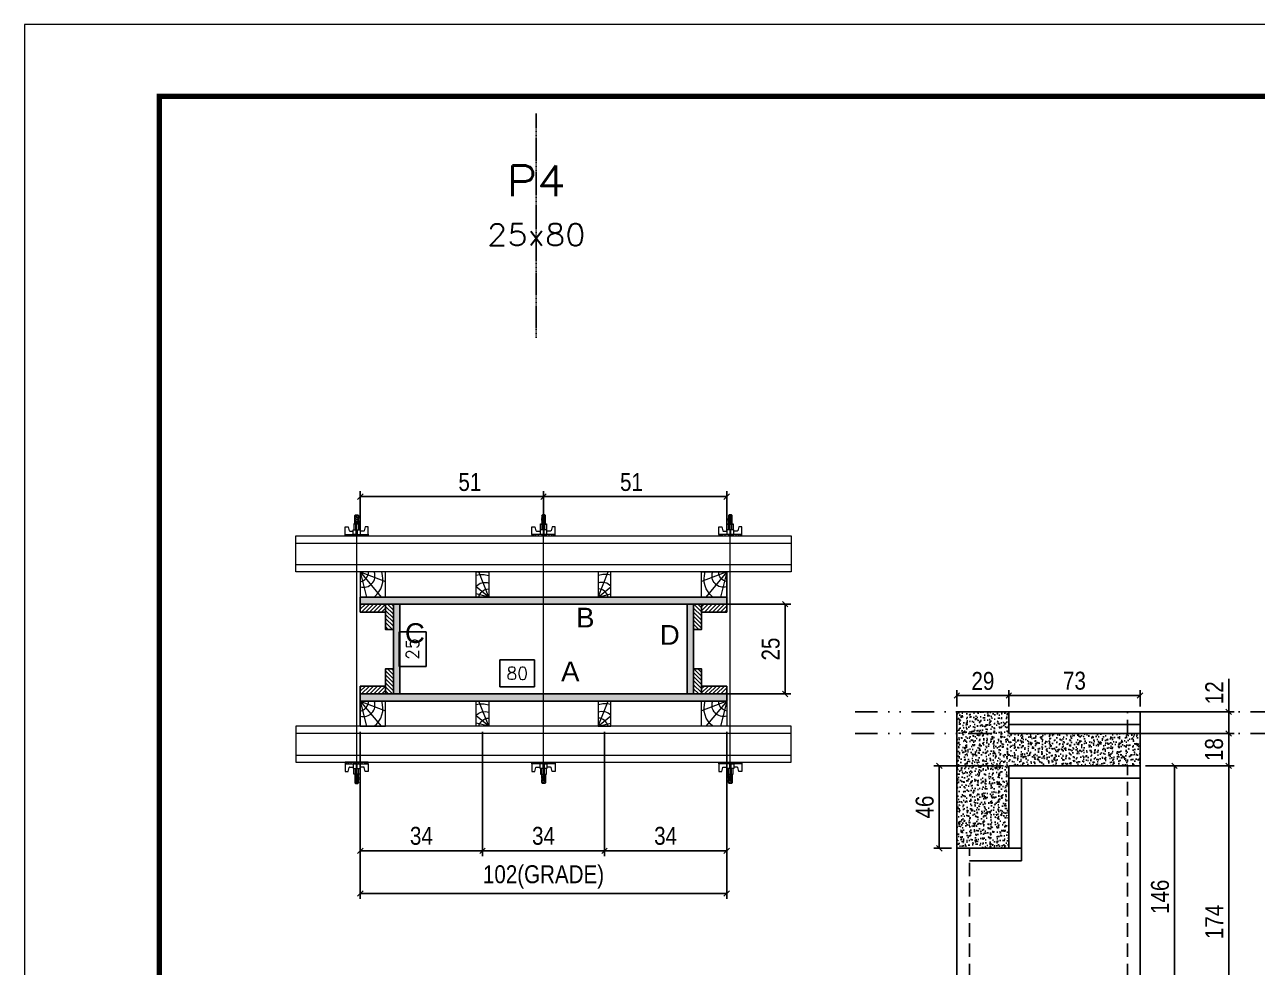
# Model space of a CAD drawing. Extents: x 14400 to 24104, y -21631 to 6985.
# Drawn here: x 16012 to 16698, y 4163 to 4688 of the extents above; entities that cross this region are included whole.
import ezdxf
from ezdxf.enums import TextEntityAlignment as Align

# ---------------------------------------------------------------- set-up
doc = ezdxf.new("R2010")
doc.units = 0
for name, pattern in [('DASHED', [0.75, 0.5, -0.25]), ('DIVIDE2', [0.625, 0.25, -0.125, 0, -0.125, 0, -0.125]), ('HIDDEN', [0.375, 0.25, -0.125])]:
    doc.linetypes.add(name, pattern=pattern)
for name, color, linetype in [('CHAPA', 1, 'Continuous'), ('COTA', 241, 'Continuous'), ('MEIO_PONT', 93, 'Continuous'), ('Nível', 160, 'Continuous'), ('Painéis', 200, 'Continuous'), ('SARR_2.2x7', 40, 'Continuous'), ('SARRAFO', 251, 'Continuous'), ('Texto de Titulo', 7, 'Continuous'), ('Texto Qtd Sarr', 242, 'Continuous'), ('TEXTO_GERAL', 7, 'Continuous')]:
    doc.layers.add(name, color=color, linetype=linetype)
for name, color, linetype, lineweight in [('Folhas', 255, 'Continuous', 9), ('Hachura', 251, 'Continuous', 9), ('Madeira', 126, 'Continuous', 18), ('Perfil Metálico', 224, 'Continuous', 18), ('SARRAFO DE PRESSAO', 251, 'DASHED', 9), ('Texto Seção', 7, 'Continuous', 15)]:
    doc.layers.add(name, color=color, linetype=linetype, lineweight=lineweight)
doc.styles.add('ARIAL', font='arial.ttf')
doc.styles.add('COTA TECNICA', font='techl___.ttf', dxfattribs={"height": 10})
doc.styles.add('COTA TECNICA 2X', font='techl___.ttf', dxfattribs={"height": 10})
doc.styles.add('ROMANS', font='romans.shx')
doc.dimstyles.new('PAINEL', dxfattribs={"dimtxt": 10, "dimasz": 3, "dimexe": 3, "dimexo": 3, "dimgap": 3, "dimtad": 1, "dimdec": 1, "dimzin": 12, "dimdsep": 46, "dimtxsty": 'COTA TECNICA', "dimblk1": 'OBLIQUE', "dimblk2": 'OBLIQUE', "dimsah": 1, "dimcen": 0.9, "dimclrd": 4, "dimclre": 4, "dimclrt": 240, "dimadec": 1, "dimazin": 3, "dimtfac": 1, "dimtdec": 1, "dimtmove": 0, "dimatfit": 3, "dimfxl": 1, "dimtolj": 1, "dimtzin": 12, "dimarcsym": 0})
doc.dimstyles.new('SECAO PILAR', dxfattribs={"dimtxt": 10, "dimasz": 3, "dimexe": 3, "dimexo": 3, "dimgap": 3, "dimtad": 1, "dimdec": 1, "dimlfac": 0.5, "dimzin": 12, "dimdsep": 46, "dimtxsty": 'COTA TECNICA 2X', "dimblk1": 'OBLIQUE', "dimblk2": 'OBLIQUE', "dimsah": 1, "dimcen": 0.9, "dimclrd": 256, "dimclre": 256, "dimclrt": 256, "dimadec": 1, "dimazin": 3, "dimtfac": 1, "dimtdec": 1, "dimtmove": 0, "dimatfit": 3, "dimfxl": 1, "dimtolj": 1, "dimtzin": 12, "dimarcsym": 0})
doc.dimstyles.new('SECÇÃO 2', dxfattribs={"dimtxt": 7, "dimasz": 6, "dimexe": 0.18, "dimexo": 2, "dimgap": -4, "dimtad": 3, "dimdec": 1, "dimlfac": 0.5, "dimzin": 12, "dimdsep": 46, "dimtxsty": 'ROMANS', "dimblk": 'ARCHTICK', "dimcen": 0.09, "dimse1": 1, "dimse2": 1, "dimsd1": 1, "dimsd2": 1, "dimclrd": 180, "dimclre": 5, "dimclrt": 1, "dimadec": 0, "dimazin": 3, "dimtfac": 1, "dimtdec": 1, "dimtofl": 0, "dimtmove": 0, "dimatfit": 3, "dimldrblk": 'ARCHTICK', "dimfxl": 1, "dimtolj": 1, "dimtzin": 0, "dimarcsym": 0})
pattern_1 = [(315, (39108.7026, -5138.1323), (1.12253202, 1.12253202), [])]

# ---------------------------------------------------------------- blocks, each defined once
blk = doc.blocks.new('9999999999')
at = {"layer": 'Folhas'}
blk.add_lwpolyline([(98138.98, 34190.21), (99623.98, 34190.21), (99623.98, 35240.21), (98138.98, 35240.21)], close=True, dxfattribs=at)
at = {"layer": 'Folhas', "color": 30, "const_width": 3}
blk.add_lwpolyline([(98213.98, 34230.21), (99583.98, 34230.21), (99583.98, 35200.21), (98213.98, 35200.21)], close=True, dxfattribs=at)
blk = doc.blocks.new('titulo1')
at = {"layer": 'Defpoints', "color": 252, "linetype": 'HIDDEN', "ltscale": 2}
blk.add_line((0, 0), (0, 125), dxfattribs=at)
at = {"layer": 'Defpoints', "style": 'ROMANS', "oblique": 15}
blk.add_attdef('FOLHA', text='', height=10, dxfattribs=at).set_placement((0, 15.58), align=Align.MIDDLE_CENTER)
at = {"layer": 'Texto Qtd Sarr', "color": 3, "style": 'ROMANS', "oblique": 15}
for tag, height, p in [('TITULO', 17, (0, 71.45)), ('SEÇÃO', 12, (0, 41.55))]:
    blk.add_attdef(tag, text='', height=height, dxfattribs=at).set_placement(p, align=Align.MIDDLE_CENTER)
blk = doc.blocks.new('*D767')
at = {"layer": 'COTA', "color": 180, "lineweight": -2, "transparency": 16777216}
for p, q in [((16295.95, 4333.82), (16276.61, 4333.82)), ((16276.61, 4333.82), (16276.61, 4318.82)), ((16295.95, 4318.82), (16295.95, 4333.82)), ((16276.61, 4318.82), (16295.95, 4318.82))]:
    blk.add_line(p, q, dxfattribs=at)
at = {"layer": 'Defpoints', "color": 0, "transparency": 16777216}
for p in [(16220.89, 4314.82), (16380.89, 4314.82), (16380.89, 4314.82)]:
    blk.add_point(p, dxfattribs=at)
at = {"layer": 'COTA', "color": 1, "transparency": 16777216, "insert": (16286.28, 4326.32), "char_height": 7, "attachment_point": 5, "style": 'ROMANS'}
blk.add_mtext('\\A1;80', dxfattribs=at)
blk = doc.blocks.new('_ArchTick')
at = {"color": 0, "linetype": 'ByBlock', "const_width": 0.15}
blk.add_lwpolyline([(-0.5, -0.5), (0.5, 0.5)], dxfattribs=at)
blk = doc.blocks.new('*D768')
at = {"layer": 'COTA', "color": 180, "lineweight": -2, "transparency": 16777216}
for p, q in [((16235.49, 4349.49), (16220.49, 4349.49)), ((16220.49, 4349.49), (16220.49, 4330.15)), ((16235.49, 4330.15), (16235.49, 4349.49)), ((16220.49, 4330.15), (16235.49, 4330.15))]:
    blk.add_line(p, q, dxfattribs=at)
at = {"layer": 'Defpoints', "color": 0, "transparency": 16777216}
for p in [(16220.89, 4364.82), (16239.49, 4364.82), (16220.89, 4314.82)]:
    blk.add_point(p, dxfattribs=at)
at = {"layer": 'COTA', "color": 1, "transparency": 16777216, "insert": (16227.99, 4339.82), "char_height": 7, "attachment_point": 5, "rotation": 90, "style": 'ROMANS'}
blk.add_mtext('\\A1;25', dxfattribs=at)
blk = doc.blocks.new('_Oblique')
at = {"color": 0, "linetype": 'ByBlock', "lineweight": -2}
blk.add_line((-0.5, -0.5), (0.5, 0.5), dxfattribs=at)
blk = doc.blocks.new('*D783')
at = {"layer": 'COTA', "lineweight": -2, "transparency": 16777216}
for p, q in [((16387.49, 4364.82), (16438.53, 4364.82)), ((16435.53, 4314.82), (16435.53, 4364.82)), ((16387.49, 4314.82), (16438.53, 4314.82))]:
    blk.add_line(p, q, dxfattribs=at)
at = {"layer": 'Defpoints', "color": 0, "transparency": 16777216}
for p in [(16384.49, 4364.82), (16435.53, 4364.82), (16384.49, 4314.82)]:
    blk.add_point(p, dxfattribs=at)
at = {"layer": 'COTA', "lineweight": -2, "transparency": 16777216, "xscale": 3, "yscale": 3, "zscale": 3}
for p, rotation in [((16435.53, 4364.82), 90), ((16435.53, 4314.82), 270)]:
    blk.add_blockref('_Oblique', p, dxfattribs=dict(at, rotation=rotation))
at = {"layer": 'COTA', "transparency": 16777216, "insert": (16427.42, 4339.82), "char_height": 10, "attachment_point": 5, "rotation": 90, "style": 'COTA TECNICA 2X'}
blk.add_mtext('\\A1;25', dxfattribs=at)
blk = doc.blocks.new('*D769')
at = {"layer": 'COTA', "lineweight": -2, "transparency": 16777216}
for p, q in [((16198.89, 4293.82), (16198.89, 4200.7)), ((16402.89, 4293.82), (16402.89, 4200.7)), ((16198.89, 4203.7), (16402.89, 4203.7))]:
    blk.add_line(p, q, dxfattribs=at)
at = {"layer": 'Defpoints', "color": 0, "transparency": 16777216}
for p in [(16198.89, 4296.82), (16402.89, 4296.82), (16402.89, 4203.7)]:
    blk.add_point(p, dxfattribs=at)
at = {"layer": 'COTA', "lineweight": -2, "transparency": 16777216, "xscale": 3, "yscale": 3, "zscale": 3, "rotation": 180}
blk.add_blockref('_Oblique', (16198.89, 4203.7), dxfattribs=at)
at = {"layer": 'COTA', "lineweight": -2, "transparency": 16777216, "xscale": 3, "yscale": 3, "zscale": 3}
blk.add_blockref('_Oblique', (16402.89, 4203.7), dxfattribs=at)
at = {"layer": 'COTA', "transparency": 16777216, "insert": (16300.89, 4212.92), "char_height": 10, "attachment_point": 5, "style": 'COTA TECNICA 2X'}
blk.add_mtext('\\A1;102(GRADE)', dxfattribs=at)
blk = doc.blocks.new('*D770')
at = {"layer": 'COTA', "lineweight": -2, "transparency": 16777216}
for p, q in [((16334.89, 4293.82), (16334.89, 4224.54)), ((16402.89, 4293.82), (16402.89, 4224.54)), ((16334.89, 4227.54), (16402.89, 4227.54))]:
    blk.add_line(p, q, dxfattribs=at)
at = {"layer": 'Defpoints', "color": 0, "transparency": 16777216}
for p in [(16334.89, 4296.82), (16402.89, 4296.82), (16402.89, 4227.54)]:
    blk.add_point(p, dxfattribs=at)
at = {"layer": 'COTA', "lineweight": -2, "transparency": 16777216, "xscale": 3, "yscale": 3, "zscale": 3, "rotation": 180}
blk.add_blockref('_Oblique', (16334.89, 4227.54), dxfattribs=at)
at = {"layer": 'COTA', "lineweight": -2, "transparency": 16777216, "xscale": 3, "yscale": 3, "zscale": 3}
blk.add_blockref('_Oblique', (16402.89, 4227.54), dxfattribs=at)
at = {"layer": 'COTA', "transparency": 16777216, "insert": (16368.89, 4235.76), "char_height": 10, "attachment_point": 5, "style": 'COTA TECNICA 2X'}
blk.add_mtext('\\A1;34', dxfattribs=at)
blk = doc.blocks.new('*D771')
at = {"layer": 'COTA', "lineweight": -2, "transparency": 16777216}
for p, q in [((16198.89, 4293.82), (16198.89, 4224.54)), ((16266.89, 4293.82), (16266.89, 4224.54)), ((16198.89, 4227.54), (16266.89, 4227.54))]:
    blk.add_line(p, q, dxfattribs=at)
at = {"layer": 'Defpoints', "color": 0, "transparency": 16777216}
for p in [(16198.89, 4296.82), (16266.89, 4296.82), (16266.89, 4227.54)]:
    blk.add_point(p, dxfattribs=at)
at = {"layer": 'COTA', "lineweight": -2, "transparency": 16777216, "xscale": 3, "yscale": 3, "zscale": 3, "rotation": 180}
blk.add_blockref('_Oblique', (16198.89, 4227.54), dxfattribs=at)
at = {"layer": 'COTA', "lineweight": -2, "transparency": 16777216, "xscale": 3, "yscale": 3, "zscale": 3}
blk.add_blockref('_Oblique', (16266.89, 4227.54), dxfattribs=at)
at = {"layer": 'COTA', "transparency": 16777216, "insert": (16232.89, 4235.76), "char_height": 10, "attachment_point": 5, "style": 'COTA TECNICA 2X'}
blk.add_mtext('\\A1;34', dxfattribs=at)
blk = doc.blocks.new('*D772')
at = {"layer": 'COTA', "lineweight": -2, "transparency": 16777216}
for p, q in [((16266.89, 4293.82), (16266.89, 4224.54)), ((16334.89, 4293.82), (16334.89, 4224.54)), ((16266.89, 4227.54), (16334.89, 4227.54))]:
    blk.add_line(p, q, dxfattribs=at)
at = {"layer": 'Defpoints', "color": 0, "transparency": 16777216}
for p in [(16266.89, 4296.82), (16334.89, 4296.82), (16334.89, 4227.54)]:
    blk.add_point(p, dxfattribs=at)
at = {"layer": 'COTA', "lineweight": -2, "transparency": 16777216, "xscale": 3, "yscale": 3, "zscale": 3, "rotation": 180}
blk.add_blockref('_Oblique', (16266.89, 4227.54), dxfattribs=at)
at = {"layer": 'COTA', "lineweight": -2, "transparency": 16777216, "xscale": 3, "yscale": 3, "zscale": 3}
blk.add_blockref('_Oblique', (16334.89, 4227.54), dxfattribs=at)
at = {"layer": 'COTA', "transparency": 16777216, "insert": (16300.89, 4235.76), "char_height": 10, "attachment_point": 5, "style": 'COTA TECNICA 2X'}
blk.add_mtext('\\A1;34', dxfattribs=at)
blk = doc.blocks.new('*D773')
at = {"layer": 'COTA', "lineweight": -2, "transparency": 16777216}
for p, q in [((16198.89, 4405.82), (16198.89, 4427.72)), ((16300.89, 4405.82), (16300.89, 4427.72)), ((16198.89, 4424.72), (16300.89, 4424.72))]:
    blk.add_line(p, q, dxfattribs=at)
at = {"layer": 'Defpoints', "color": 0, "transparency": 16777216}
for p in [(16300.89, 4424.72), (16198.89, 4402.82), (16300.89, 4402.82)]:
    blk.add_point(p, dxfattribs=at)
at = {"layer": 'COTA', "lineweight": -2, "transparency": 16777216, "xscale": 3, "yscale": 3, "zscale": 3, "rotation": 180}
blk.add_blockref('_Oblique', (16198.89, 4424.72), dxfattribs=at)
at = {"layer": 'COTA', "lineweight": -2, "transparency": 16777216, "xscale": 3, "yscale": 3, "zscale": 3}
blk.add_blockref('_Oblique', (16300.89, 4424.72), dxfattribs=at)
at = {"layer": 'COTA', "transparency": 16777216, "insert": (16259.89, 4432.83), "char_height": 10, "attachment_point": 5, "style": 'COTA TECNICA 2X'}
blk.add_mtext('\\A1;51', dxfattribs=at)
blk = doc.blocks.new('*D774')
at = {"layer": 'COTA', "lineweight": -2, "transparency": 16777216}
for p, q in [((16300.89, 4405.82), (16300.89, 4427.72)), ((16402.89, 4405.82), (16402.89, 4427.72)), ((16402.89, 4424.72), (16300.89, 4424.72))]:
    blk.add_line(p, q, dxfattribs=at)
at = {"layer": 'Defpoints', "color": 0, "transparency": 16777216}
for p in [(16300.89, 4424.72), (16300.89, 4402.82), (16402.89, 4402.82)]:
    blk.add_point(p, dxfattribs=at)
at = {"layer": 'COTA', "lineweight": -2, "transparency": 16777216, "xscale": 3, "yscale": 3, "zscale": 3, "rotation": 180}
blk.add_blockref('_Oblique', (16300.89, 4424.72), dxfattribs=at)
at = {"layer": 'COTA', "lineweight": -2, "transparency": 16777216, "xscale": 3, "yscale": 3, "zscale": 3}
blk.add_blockref('_Oblique', (16402.89, 4424.72), dxfattribs=at)
at = {"layer": 'COTA', "transparency": 16777216, "insert": (16349.89, 4432.83), "char_height": 10, "attachment_point": 5, "style": 'COTA TECNICA 2X'}
blk.add_mtext('\\A1;51', dxfattribs=at)
blk = doc.blocks.new('C')
at = {"layer": 'Hachura', "color": 0}
for p, q in [((0, 3.22), (0, -3.22)), ((0.45, 3.22), (0, 3.22)), ((0.46, 3.16), (0, 3.16)), ((0.46, 3.05), (0, 3.05)), ((0.46, 2.88), (0, 2.88)), ((0, 2.75), (0, -1.16)), ((0.46, 2.65), (0, 2.65)), ((0.46, 2.23), (0, 2.23)), ((0.46, 1.51), (0, 1.51)), ((0.39, 0.49), (0.17, 0.49)), ((0.45, -3.23), (0.45, 3.22)), ((0.45, 3.22), (2.58, 3.22)), ((1.74, 0.97), (0.45, 0.97)), ((1.45, 0.1), (0.45, 0.1)), ((1.35, 1.94), (1.35, 0.96)), ((2.58, 2.39), (1.47, 2.09)), ((1.74, -0.97), (1.74, 0.97)), ((1.74, 0.97), (1.74, 0.84)), ((1.74, 0.97), (1.74, 0.84)), ((1.74, 0.84), (3.35, 0.84)), ((3.35, 0.45), (1.74, 0.45)), ((2.58, 3.22), (2.58, 2.39)), ((3.32, 0.84), (3.32, -0.84)), ((3.35, 0.84), (3.35, -0.84)), ((3.68, 0.45), (3.35, 0.45)), ((3.84, -0.52), (3.35, 0.45)), ((3.35, 0.06), (3.67, -0.57)), ((3.68, 0.45), (4.16, -0.52)), ((3.72, 0.5), (4.25, -0.57)), ((4.37, -0.55), (3.83, 0.53)), ((4.15, 0.45), (3.93, 0.45)), ((4.42, -0.52), (3.93, 0.45)), ((4.15, 0.45), (4.26, 0.45)), ((4.26, 0.45), (4.74, -0.52)), ((4.3, 0.5), (4.83, -0.57)), ((4.95, -0.55), (4.41, 0.53)), ((4.51, 0.45), (4.84, 0.45)), ((5, -0.52), (4.51, 0.45)), ((4.84, 0.45), (5.32, -0.52)), ((4.88, 0.5), (5.41, -0.57)), ((5.53, -0.55), (4.99, 0.53)), ((5.58, -0.52), (5.09, 0.45)), ((5.42, 0.45), (5.09, 0.45)), ((5.58, -0.52), (5.09, 0.45)), ((5.42, 0.45), (5.74, -0.19)), ((5.46, 0.5), (5.74, -0.07)), ((5.74, 0.19), (5.57, 0.53)), ((5.74, 0.32), (5.68, 0.45)), ((5.68, 0.45), (5.74, 0.45)), ((5.74, 0.45), (5.9, 0.29)), ((5.74, 0.45), (5.74, -0.52)), ((5.9, -0.36), (5.9, 0.29)), ((0.45, 0), (0, 0)), ((0.46, -1.52), (0, -1.52)), ((0.46, -2.23), (0, -2.23)), ((0.46, -2.65), (0, -2.65)), ((0.46, -2.88), (0, -2.88)), ((0.46, -3.05), (0, -3.05)), ((0.46, -3.16), (0, -3.16)), ((0, -3.22), (2.57, -3.22)), ((0.08, -0.48), (0.29, -0.48)), ((0.29, -0.48), (0.4, -0.48)), ((0.45, 0), (0.45, -0.97)), ((0.45, -0.16), (1.45, -0.16)), ((0.45, -0.65), (0.45, -0.32)), ((0.45, -3.23), (0.45, -0.65)), ((0.45, -0.97), (1.74, -0.97)), ((1.35, -1.94), (1.35, -0.97)), ((2.58, -2.39), (1.47, -2.1)), ((3.35, -0.32), (1.74, -0.32)), ((3.35, -0.84), (1.74, -0.84)), ((2.58, -3.23), (2.58, -2.39)), ((3.35, -0.07), (3.58, -0.52)), ((3.35, -0.52), (3.58, -0.52)), ((3.84, -0.52), (4.16, -0.52)), ((4.42, -0.52), (4.74, -0.52)), ((4.63, -0.52), (4.74, -0.52)), ((5, -0.52), (5.32, -0.52)), ((5.58, -0.52), (5.74, -0.52)), ((5.74, -0.52), (5.9, -0.36)), ((5.74, -0.52), (5.74, -0.52))]:
    blk.add_line(p, q, dxfattribs=at)
for centre, radius, start, end in [((1.52, 1.94), 0.161, 104.7436, 180), ((1.44, -0.03), 0.129, 272.695, 87.305), ((3.81, 0.39), 0.143, 25.5688, 154.4312), ((4.39, 0.39), 0.143, 25.5688, 154.4312), ((4.97, 0.39), 0.143, 25.5688, 154.4312), ((5.55, 0.39), 0.143, 25.5688, 154.4312), ((0.17, -0.37), 0.174, 221.744, 317.8592), ((1.52, -1.94), 0.161, 180, 255.2564), ((3.71, -0.4), 0.174, 222.1408, 318.256), ((4.29, -0.4), 0.174, 222.1408, 318.256), ((4.87, -0.4), 0.174, 222.1408, 318.256), ((5.45, -0.4), 0.174, 222.1408, 318.256), ((5.61, -0.4), 0.174, 317.8592, 318.256)]:
    blk.add_arc(centre, radius, start, end, dxfattribs=at)
blk = doc.blocks.new('PONTALETE')
at = {"layer": 'Madeira'}
for q in [(2.71, 7), (7, 5.76), (7, 1.74)]:
    blk.add_line((0, 0), q, dxfattribs=at)
blk.add_lwpolyline([(0, 0), (7, 0), (7, 7), (0, 7)], close=True, dxfattribs=at)
for centre, radius, start, end in [((2.04, 0.06), 6.23, 37.2818, 109.0913), ((1.09, 0.9), 3.19, 343.603, 109.9847), ((-0.21, -0.78), 3.09, 14.6322, 86.0383)]:
    blk.add_arc(centre, radius, start, end, dxfattribs=at)
blk = doc.blocks.new('MEIO PONTALETE')
at = {"layer": 'Madeira'}
for q in [(2.71, 7), (3.5, 2.88), (3.5, 0.87)]:
    blk.add_line((0, 0), q, dxfattribs=at)
blk.add_lwpolyline([(0, 0), (3.5, 0), (3.5, 7), (0, 7)], close=True, dxfattribs=at)
for centre, radius, start, end in [((2.04, 0.06), 6.23, 76.4499, 109.0913), ((1.09, 0.9), 3.19, 40.9063, 109.9847), ((-0.21, -0.78), 3.09, 14.6322, 86.0383)]:
    blk.add_arc(centre, radius, start, end, dxfattribs=at)
blk = doc.blocks.new('*D786')
at = {"layer": 'COTA', "color": 4, "lineweight": -2, "transparency": 16777216}
for p, q in [((16636.06, 4274.86), (16685.43, 4274.86)), ((16682.43, 4100.86), (16682.43, 4274.86)), ((16636.06, 4100.86), (16685.43, 4100.86))]:
    blk.add_line(p, q, dxfattribs=at)
at = {"layer": 'Defpoints', "color": 0, "transparency": 16777216}
for p in [(16633.06, 4274.86), (16682.43, 4274.86), (16633.06, 4100.86)]:
    blk.add_point(p, dxfattribs=at)
at = {"layer": 'COTA', "color": 4, "lineweight": -2, "transparency": 16777216, "xscale": 3, "yscale": 3, "zscale": 3}
for p, rotation in [((16682.43, 4274.86), 90), ((16682.43, 4100.86), 270)]:
    blk.add_blockref('_Oblique', p, dxfattribs=dict(at, rotation=rotation))
at = {"layer": 'COTA', "color": 240, "transparency": 16777216, "insert": (16674.36, 4187.86), "char_height": 10, "attachment_point": 5, "rotation": 90, "style": 'COTA TECNICA'}
blk.add_mtext('\\A1;174', dxfattribs=at)
blk = doc.blocks.new('*D790')
at = {"layer": 'COTA', "color": 4, "lineweight": -2, "transparency": 16777216}
for p, q in [((16557.06, 4274.86), (16518.3, 4274.86)), ((16521.3, 4228.86), (16521.3, 4274.86)), ((16528.06, 4228.86), (16518.3, 4228.86))]:
    blk.add_line(p, q, dxfattribs=at)
at = {"layer": 'Defpoints', "color": 0, "transparency": 16777216}
for p in [(16521.3, 4274.86), (16560.06, 4274.86), (16531.06, 4228.86)]:
    blk.add_point(p, dxfattribs=at)
at = {"layer": 'COTA', "color": 4, "lineweight": -2, "transparency": 16777216, "xscale": 3, "yscale": 3, "zscale": 3}
for p, rotation in [((16521.3, 4274.86), 90), ((16521.3, 4228.86), 270)]:
    blk.add_blockref('_Oblique', p, dxfattribs=dict(at, rotation=rotation))
at = {"layer": 'COTA', "color": 240, "transparency": 16777216, "insert": (16513.2, 4251.86), "char_height": 10, "attachment_point": 5, "rotation": 90, "style": 'COTA TECNICA'}
blk.add_mtext('\\A1;46', dxfattribs=at)
blk = doc.blocks.new('*D791')
at = {"layer": 'COTA', "color": 4, "lineweight": -2, "transparency": 16777216}
for p, q in [((16636.06, 4292.86), (16685.43, 4292.86)), ((16682.43, 4274.86), (16682.43, 4292.86)), ((16636.06, 4274.86), (16685.43, 4274.86))]:
    blk.add_line(p, q, dxfattribs=at)
at = {"layer": 'Defpoints', "color": 0, "transparency": 16777216}
for p in [(16633.06, 4292.86), (16682.43, 4292.86), (16633.06, 4274.86)]:
    blk.add_point(p, dxfattribs=at)
at = {"layer": 'COTA', "color": 4, "lineweight": -2, "transparency": 16777216, "xscale": 3, "yscale": 3, "zscale": 3}
for p, rotation in [((16682.43, 4292.86), 90), ((16682.43, 4274.86), 270)]:
    blk.add_blockref('_Oblique', p, dxfattribs=dict(at, rotation=rotation))
at = {"layer": 'COTA', "color": 240, "transparency": 16777216, "insert": (16674.33, 4283.86), "char_height": 10, "attachment_point": 5, "rotation": 90, "style": 'COTA TECNICA'}
blk.add_mtext('\\A1;18', dxfattribs=at)
blk = doc.blocks.new('*D792')
at = {"layer": 'COTA', "color": 4, "lineweight": -2, "transparency": 16777216}
for p, q in [((16682.43, 4304.86), (16682.43, 4323.17)), ((16636.06, 4304.86), (16685.43, 4304.86)), ((16682.43, 4292.86), (16682.43, 4304.86)), ((16636.06, 4292.86), (16685.43, 4292.86))]:
    blk.add_line(p, q, dxfattribs=at)
at = {"layer": 'Defpoints', "color": 0, "transparency": 16777216}
for p in [(16633.06, 4304.86), (16682.43, 4304.86), (16633.06, 4292.86)]:
    blk.add_point(p, dxfattribs=at)
at = {"layer": 'COTA', "color": 4, "lineweight": -2, "transparency": 16777216, "xscale": 3, "yscale": 3, "zscale": 3}
for p, rotation in [((16682.43, 4304.86), 90), ((16682.43, 4292.86), 270)]:
    blk.add_blockref('_Oblique', p, dxfattribs=dict(at, rotation=rotation))
at = {"layer": 'COTA', "color": 240, "transparency": 16777216, "insert": (16674.37, 4315.52), "char_height": 10, "attachment_point": 5, "rotation": 90, "style": 'COTA TECNICA'}
blk.add_mtext('\\A1;12', dxfattribs=at)
blk = doc.blocks.new('*D793')
at = {"layer": 'COTA', "color": 4, "lineweight": -2, "transparency": 16777216}
for p, q in [((16531.06, 4307.86), (16531.06, 4316.94)), ((16560.06, 4313.94), (16531.06, 4313.94)), ((16560.06, 4307.86), (16560.06, 4316.94))]:
    blk.add_line(p, q, dxfattribs=at)
at = {"layer": 'Defpoints', "color": 0, "transparency": 16777216}
for p in [(16531.06, 4313.94), (16531.06, 4304.86), (16560.06, 4304.86)]:
    blk.add_point(p, dxfattribs=at)
at = {"layer": 'COTA', "color": 4, "lineweight": -2, "transparency": 16777216, "xscale": 3, "yscale": 3, "zscale": 3, "rotation": 180}
blk.add_blockref('_Oblique', (16531.06, 4313.94), dxfattribs=at)
at = {"layer": 'COTA', "color": 4, "lineweight": -2, "transparency": 16777216, "xscale": 3, "yscale": 3, "zscale": 3}
blk.add_blockref('_Oblique', (16560.06, 4313.94), dxfattribs=at)
at = {"layer": 'COTA', "color": 240, "transparency": 16777216, "insert": (16545.56, 4322.02), "char_height": 10, "attachment_point": 5, "style": 'COTA TECNICA'}
blk.add_mtext('\\A1;29', dxfattribs=at)
blk = doc.blocks.new('*D794')
at = {"layer": 'COTA', "color": 4, "lineweight": -2, "transparency": 16777216}
for p, q in [((16560.06, 4307.86), (16560.06, 4316.94)), ((16560.06, 4313.94), (16633.06, 4313.94)), ((16633.06, 4307.86), (16633.06, 4316.94))]:
    blk.add_line(p, q, dxfattribs=at)
at = {"layer": 'Defpoints', "color": 0, "transparency": 16777216}
for p in [(16633.06, 4313.94), (16560.06, 4304.86), (16633.06, 4304.86)]:
    blk.add_point(p, dxfattribs=at)
at = {"layer": 'COTA', "color": 4, "lineweight": -2, "transparency": 16777216, "xscale": 3, "yscale": 3, "zscale": 3, "rotation": 180}
blk.add_blockref('_Oblique', (16560.06, 4313.94), dxfattribs=at)
at = {"layer": 'COTA', "color": 4, "lineweight": -2, "transparency": 16777216, "xscale": 3, "yscale": 3, "zscale": 3}
blk.add_blockref('_Oblique', (16633.06, 4313.94), dxfattribs=at)
at = {"layer": 'COTA', "color": 240, "transparency": 16777216, "insert": (16596.56, 4322.16), "char_height": 10, "attachment_point": 5, "style": 'COTA TECNICA'}
blk.add_mtext('\\A1;73', dxfattribs=at)
blk = doc.blocks.new('*D796')
at = {"layer": 'COTA', "color": 4, "lineweight": -2, "transparency": 16777216}
for p, q in [((16636.06, 4274.86), (16655.32, 4274.86)), ((16652.32, 4128.86), (16652.32, 4274.86)), ((16636.06, 4128.86), (16655.32, 4128.86))]:
    blk.add_line(p, q, dxfattribs=at)
at = {"layer": 'Defpoints', "color": 0, "transparency": 16777216}
for p in [(16633.06, 4274.86), (16652.32, 4274.86), (16633.06, 4128.86)]:
    blk.add_point(p, dxfattribs=at)
at = {"layer": 'COTA', "color": 4, "lineweight": -2, "transparency": 16777216, "xscale": 3, "yscale": 3, "zscale": 3}
for p, rotation in [((16652.32, 4274.86), 90), ((16652.32, 4128.86), 270)]:
    blk.add_blockref('_Oblique', p, dxfattribs=dict(at, rotation=rotation))
at = {"layer": 'COTA', "color": 240, "transparency": 16777216, "insert": (16644.22, 4201.86), "char_height": 10, "attachment_point": 5, "rotation": 90, "style": 'COTA TECNICA'}
blk.add_mtext('\\A1;146', dxfattribs=at)

msp = doc.modelspace()

# ---------------------------------------------------------------- hatches: boundary and pattern name
at = {"layer": 'COTA'}
h = msp.add_hatch(dxfattribs=at)
h.set_pattern_fill('AR-CONC', color=256, scale=0.03)
h.paths.add_polyline_path([(16560.06, 4274.86), (16633.06, 4274.86), (16633.06, 4292.86), (16531.06, 4292.86), (16531.06, 4228.86), (16560.06, 4228.86)])
h.paths.add_polyline_path([(16531.06, 4304.86), (16531.06, 4292.86), (16560.06, 4292.86), (16560.06, 4304.86)])
at = {"layer": 'Hachura'}
h = msp.add_hatch(color=256, dxfattribs=at)
h.dxf.hatch_style = 1
h.paths.add_polyline_path([(16402.89, 4364.82), (16402.89, 4368.82), (16198.89, 4368.82), (16198.89, 4364.82)])
h = msp.add_hatch(color=256, dxfattribs=at)
h.dxf.hatch_style = 1
h.paths.add_polyline_path([(16403.89, 4364.82), (16403.89, 4368.82), (16199.89, 4368.82), (16199.89, 4364.82)])
h = msp.add_hatch(dxfattribs=at)
h.set_pattern_fill('ANSI31', color=256, scale=0.5, angle=180, style=0)
h.set_pattern_definition([(225, (7074.9426, -18564.5886), (1.12253202, -1.12253202), [])])
h.paths.add_polyline_path([(16212.89, 4364.82), (16212.89, 4360.42), (16198.89, 4360.42), (16198.89, 4364.82)])
h = msp.add_hatch(dxfattribs=at)
h.set_pattern_fill('ANSI31', color=256, scale=0.5, angle=270, style=0)
h.set_pattern_definition(pattern_1)
h.paths.add_polyline_path([(16217.29, 4350.82), (16212.89, 4350.82), (16212.89, 4364.82), (16217.29, 4364.82)])
h = msp.add_hatch(color=256, dxfattribs=at)
h.dxf.hatch_style = 1
h.paths.add_polyline_path([(16217.29, 4314.82), (16220.89, 4314.82), (16220.89, 4364.82), (16217.29, 4364.82)])
h = msp.add_hatch(color=256, dxfattribs=at)
h.dxf.hatch_style = 1
h.paths.add_polyline_path([(16217.29, 4314.82), (16220.89, 4314.82), (16220.89, 4364.82), (16217.29, 4364.82)])
h = msp.add_hatch(color=256, dxfattribs=at)
h.dxf.hatch_style = 1
h.paths.add_polyline_path([(16380.89, 4314.82), (16384.49, 4314.82), (16384.49, 4364.82), (16380.89, 4364.82)])
h = msp.add_hatch(color=256, dxfattribs=at)
h.dxf.hatch_style = 1
h.paths.add_polyline_path([(16380.89, 4314.82), (16384.49, 4314.82), (16384.49, 4364.82), (16380.89, 4364.82)])
h = msp.add_hatch(dxfattribs=at)
h.set_pattern_fill('ANSI31', color=256, scale=0.5, angle=270, style=0)
h.set_pattern_definition(pattern_1)
h.paths.add_polyline_path([(16384.49, 4350.82), (16388.89, 4350.82), (16388.89, 4364.82), (16384.49, 4364.82)])
h = msp.add_hatch(dxfattribs=at)
h.set_pattern_fill('ANSI31', color=256, scale=0.5, angle=180, style=0)
h.set_pattern_definition([(225, (6899.9426, -18564.5886), (1.12253202, -1.12253202), [])])
h.paths.add_polyline_path([(16388.89, 4364.82), (16388.89, 4360.42), (16402.89, 4360.42), (16402.89, 4364.82)])
h = msp.add_hatch(dxfattribs=at)
h.set_pattern_fill('ANSI31', color=256, scale=0.5, angle=270, style=0)
h.set_pattern_definition(pattern_1)
h.paths.add_polyline_path([(16217.29, 4328.82), (16212.89, 4328.82), (16212.89, 4314.82), (16217.29, 4314.82)])
h = msp.add_hatch(dxfattribs=at)
h.set_pattern_fill('ANSI31', color=256, scale=0.5, angle=270, style=0)
h.set_pattern_definition(pattern_1)
h.paths.add_polyline_path([(16384.49, 4328.82), (16388.89, 4328.82), (16388.89, 4314.82), (16384.49, 4314.82)])
h = msp.add_hatch(dxfattribs=at)
h.set_pattern_fill('ANSI31', color=256, scale=0.5, angle=180, style=0)
h.set_pattern_definition([(225, (7074.9426, -18576.5886), (1.12253202, -1.12253202), [])])
h.paths.add_polyline_path([(16212.89, 4314.82), (16212.89, 4319.22), (16198.89, 4319.22), (16198.89, 4314.82)])
h = msp.add_hatch(dxfattribs=at)
h.set_pattern_fill('ANSI31', color=256, scale=0.5, angle=180, style=0)
h.set_pattern_definition([(225, (6899.9426, -18576.5886), (1.12253202, -1.12253202), [])])
h.paths.add_polyline_path([(16388.89, 4314.82), (16388.89, 4319.22), (16402.89, 4319.22), (16402.89, 4314.82)])
h = msp.add_hatch(color=256, dxfattribs=at)
h.dxf.hatch_style = 1
h.paths.add_polyline_path([(16402.89, 4314.82), (16402.89, 4310.82), (16198.89, 4310.82), (16198.89, 4314.82)])
h = msp.add_hatch(color=256, dxfattribs=at)
h.dxf.hatch_style = 1
h.paths.add_polyline_path([(16403.89, 4314.82), (16403.89, 4310.82), (16199.89, 4310.82), (16199.89, 4314.82)])

# ---------------------------------------------------------------- linework, layer by layer
at = {"layer": 'CHAPA'}
for points in [[(16402.89, 4364.82), (16402.89, 4368.82), (16198.89, 4368.82), (16198.89, 4364.82)], [(16402.89, 4364.82), (16402.89, 4368.82), (16198.89, 4368.82), (16198.89, 4364.82)], [(16217.29, 4314.82), (16220.89, 4314.82), (16220.89, 4364.82), (16217.29, 4364.82)], [(16217.29, 4314.82), (16220.89, 4314.82), (16220.89, 4364.82), (16217.29, 4364.82)], [(16380.89, 4314.82), (16384.49, 4314.82), (16384.49, 4364.82), (16380.89, 4364.82)], [(16380.89, 4314.82), (16384.49, 4314.82), (16384.49, 4364.82), (16380.89, 4364.82)], [(16402.89, 4314.82), (16402.89, 4310.82), (16198.89, 4310.82), (16198.89, 4314.82)], [(16402.89, 4314.82), (16402.89, 4310.82), (16198.89, 4310.82), (16198.89, 4314.82)]]:
    msp.add_lwpolyline(points, close=True, dxfattribs=at)
at = {"layer": 'COTA'}
for p, q in [((16531.06, 4228.86), (16531.06, 4304.86)), ((16560.06, 4304.86), (16531.06, 4304.86)), ((16633.06, 4274.86), (16633.06, 4292.86)), ((16560.06, 4228.86), (16567.06, 4228.86)), ((16567.06, 4228.86), (16567.06, 4221.86))]:
    msp.add_line(p, q, dxfattribs=at)
at = {"layer": 'Hachura'}
for p, q in [((16196.89, 4266.02), (16196.89, 4409.82)), ((16300.89, 4266.02), (16300.9, 4409.82)), ((16404.9, 4266.02), (16404.9, 4409.82))]:
    msp.add_line(p, q, dxfattribs=at)
at = {"layer": 'Madeira'}
for points in [[(16402.89, 4368.82), (16402.89, 4382.82), (16198.89, 4382.82), (16198.89, 4368.82)], [(16402.89, 4310.82), (16402.89, 4296.82), (16198.89, 4296.82), (16198.89, 4310.82)]]:
    msp.add_lwpolyline(points, close=True, dxfattribs=at)
at = {"layer": 'Nível', "color": 4, "linetype": 'DIVIDE2', "ltscale": 50}
for p, q in [((16474.39, 4304.86), (17456.97, 4304.86)), ((16474.39, 4292.86), (17456.97, 4292.86))]:
    msp.add_line(p, q, dxfattribs=at)
at = {"layer": 'Painéis'}
for p, q in [((16560.06, 4292.86), (16560.06, 4304.86)), ((16560.06, 4304.86), (16633.06, 4304.86)), ((16633.06, 4292.86), (16633.06, 4304.86)), ((16560.06, 4292.86), (16633.06, 4292.86)), ((16560.06, 4228.86), (16560.06, 4274.86)), ((16560.06, 4274.86), (16633.06, 4274.86)), ((16633.06, 3978.86), (16633.06, 4274.86)), ((16531.06, 4228.86), (16531.06, 3978.86)), ((16560.06, 4228.86), (16531.06, 4228.86))]:
    msp.add_line(p, q, dxfattribs=at)
msp.add_lwpolyline([(16220.89, 4364.82), (16220.89, 4314.82), (16380.89, 4314.82), (16380.89, 4364.82)], close=True, dxfattribs=at)
at = {"layer": 'Perfil Metálico'}
for points in [[(16438.89, 4402.82), (16438.89, 4382.82), (16162.89, 4382.82), (16162.89, 4402.82)], [(16162.89, 4386.82), (16162.89, 4398.82), (16438.89, 4398.82), (16438.89, 4386.82)], [(16438.89, 4276.82), (16438.89, 4296.82), (16162.89, 4296.82), (16162.89, 4276.82)], [(16162.89, 4292.82), (16162.89, 4280.82), (16438.89, 4280.82), (16438.89, 4292.82)]]:
    msp.add_lwpolyline(points, close=True, dxfattribs=at)
at = {"layer": 'SARR_2.2x7', "linetype": 'HIDDEN', "ltscale": 30}
for p, q in [((16626.06, 4292.86), (16626.06, 4304.86)), ((16626.06, 4100.86), (16626.06, 4274.86)), ((16538.06, 4100.86), (16538.06, 4228.86))]:
    msp.add_line(p, q, dxfattribs=at)
at = {"layer": 'SARR_2.2x7'}
for p, q in [((16560.06, 4297.86), (16633.06, 4297.86)), ((16560.06, 4267.86), (16633.06, 4267.86)), ((16567.06, 4228.86), (16567.06, 4267.86)), ((16567.06, 4221.86), (16538.06, 4221.86))]:
    msp.add_line(p, q, dxfattribs=at)
at = {"layer": 'SARRAFO'}
for points in [[(16198.89, 4360.42), (16212.89, 4360.42), (16212.89, 4364.82), (16198.89, 4364.82)], [(16212.89, 4364.82), (16212.89, 4350.82), (16217.29, 4350.82), (16217.29, 4364.82)], [(16388.89, 4364.82), (16388.89, 4350.82), (16384.49, 4350.82), (16384.49, 4364.82)], [(16402.89, 4360.42), (16388.89, 4360.42), (16388.89, 4364.82), (16402.89, 4364.82)], [(16212.89, 4314.82), (16212.89, 4328.82), (16217.29, 4328.82), (16217.29, 4314.82)], [(16388.89, 4314.82), (16388.89, 4328.82), (16384.49, 4328.82), (16384.49, 4314.82)], [(16198.89, 4319.22), (16212.89, 4319.22), (16212.89, 4314.82), (16198.89, 4314.82)], [(16402.89, 4319.22), (16388.89, 4319.22), (16388.89, 4314.82), (16402.89, 4314.82)]]:
    msp.add_lwpolyline(points, close=True, dxfattribs=at)

# ---------------------------------------------------------------- block references
at = {"layer": 'Hachura', "linetype": 'Continuous', "yscale": 2, "zscale": 2}
for p, xscale, rotation in [((16196.89, 4402.82), -2, 270), ((16300.89, 4402.82), 2, 90), ((16404.89, 4402.82), 2, 90), ((16196.89, 4276.82), 2, 269.9999999999999), ((16300.89, 4276.82), -2, 90), ((16404.89, 4276.82), -2, 90)]:
    msp.add_blockref('C', p, dxfattribs=dict(at, xscale=xscale, rotation=rotation))
at = {"layer": 'MEIO_PONT', "yscale": 2, "zscale": 2}
for p, xscale, rotation in [((16198.89, 4382.82), 2, 269.9999999999999), ((16402.89, 4382.82), -2, 90), ((16198.89, 4310.82), 2, 269.9999999999999), ((16402.89, 4310.82), -2, 90)]:
    msp.add_blockref('PONTALETE', p, dxfattribs=dict(at, xscale=xscale, rotation=rotation))
at = {"layer": 'MEIO_PONT', "yscale": 1.999999997962732, "zscale": 1.999999997962732}
for p, xscale in [((16270.39, 4368.82), -1.999999997962732), ((16331.39, 4368.82), 1.999999997962732), ((16270.39, 4296.82), -1.999999997962732), ((16331.39, 4296.82), 1.999999997962732)]:
    msp.add_blockref('MEIO PONTALETE', p, dxfattribs=dict(at, xscale=xscale))
at = {"layer": 'SARRAFO DE PRESSAO', "color": 6, "linetype": 'ByBlock'}
msp.add_blockref('9999999999', (-82127.01, -30552.63), dxfattribs=at)
at = {"layer": 'Texto Seção'}
ref = msp.add_blockref('titulo1', (16296.89, 4513.08), dxfattribs=at)
ref.add_attrib('TITULO', 'P4', dxfattribs={"layer": 'Texto de Titulo', "color": 7, "height": 17, "style": 'ROMANS', "width": 1.1}).set_placement((16296.89, 4600.58), align=Align.MIDDLE_CENTER)
ref.add_attrib('SEÇÃO', '25x80', dxfattribs={"layer": 'Texto de Titulo', "color": 7, "height": 12, "style": 'ROMANS', "width": 1.1}).set_placement((16296.89, 4570.58), align=Align.MIDDLE_CENTER)

# ---------------------------------------------------------------- texts
at = {"layer": 'TEXTO_GERAL', "style": 'ARIAL'}
for s, p in [('B', (16324.16, 4357.37)), ('C', (16229.28, 4348.72)), ('D', (16371.23, 4347.72)), ('A', (16315.81, 4327.4))]:
    msp.add_text(s, height=11, dxfattribs=at).set_placement(p, align=Align.MIDDLE_CENTER)

# ---------------------------------------------------------------- dimensions: what is measured, and where the dimension line sits
at = {"layer": 'COTA'}
for base, p1, p2, dimstyle, picture, middle in [((16300.89, 4424.72), (16198.89, 4402.82), (16300.89, 4402.82), 'SECAO PILAR', '*D773', (16259.89, 4424.72)), ((16380.89, 4314.82), (16220.89, 4314.82), (16380.89, 4314.82), 'SECÇÃO 2', '*D767', (16286.28, 4314.82))]:
    dim = msp.add_linear_dim(base=base, p1=p1, p2=p2, dimstyle=dimstyle, dxfattribs=at)
    dim.commit()
    dim.dimension.update_dxf_attribs({"geometry": picture, "text_midpoint": middle, "dimtype": 160})
for base, p1, p2, angle, dimstyle, picture, middle in [((16300.89, 4424.72), (16402.89, 4402.82), (16300.89, 4402.82), 180, 'SECAO PILAR', '*D774', (16349.89, 4424.72)), ((16239.49, 4364.82), (16220.89, 4314.82), (16220.89, 4364.82), 90, 'SECÇÃO 2', '*D768', (16239.49, 4339.82))]:
    dim = msp.add_linear_dim(base=base, p1=p1, p2=p2, angle=angle, dimstyle=dimstyle, dxfattribs=at)
    dim.commit()
    dim.dimension.update_dxf_attribs({"geometry": picture, "text_midpoint": middle, "dimtype": 160})
for base, p1, p2, dimstyle, picture, middle in [((16435.53, 4364.82), (16384.49, 4314.82), (16384.49, 4364.82), 'SECAO PILAR', '*D783', (16427.42, 4339.82)), ((16682.43, 4304.86), (16633.06, 4292.86), (16633.06, 4304.86), 'PAINEL', '*D792', (16674.37, 4315.52)), ((16682.43, 4292.86), (16633.06, 4274.86), (16633.06, 4292.86), 'PAINEL', '*D791', (16674.33, 4283.86)), ((16521.3, 4274.86), (16531.06, 4228.86), (16560.06, 4274.86), 'PAINEL', '*D790', (16513.2, 4251.86)), ((16682.43, 4274.86), (16633.06, 4100.86), (16633.06, 4274.86), 'PAINEL', '*D786', (16674.36, 4187.86))]:
    dim = msp.add_linear_dim(base=base, p1=p1, p2=p2, angle=90, dimstyle=dimstyle, dxfattribs=at)
    dim.commit()
    dim.dimension.update_dxf_attribs({"geometry": picture, "text_midpoint": middle})
for base, p1, p2, dimstyle, picture, middle in [((16531.06, 4313.94), (16560.06, 4304.86), (16531.06, 4304.86), 'PAINEL', '*D793', (16545.56, 4322.02)), ((16633.06, 4313.94), (16560.06, 4304.86), (16633.06, 4304.86), 'PAINEL', '*D794', (16596.56, 4322.16)), ((16266.89, 4227.54), (16198.89, 4296.82), (16266.89, 4296.82), 'SECAO PILAR', '*D771', (16232.89, 4235.76)), ((16334.89, 4227.54), (16266.89, 4296.82), (16334.89, 4296.82), 'SECAO PILAR', '*D772', (16300.89, 4235.76)), ((16402.89, 4227.54), (16334.89, 4296.82), (16402.89, 4296.82), 'SECAO PILAR', '*D770', (16368.89, 4235.76))]:
    dim = msp.add_linear_dim(base=base, p1=p1, p2=p2, dimstyle=dimstyle, dxfattribs=at)
    dim.commit()
    dim.dimension.update_dxf_attribs({"geometry": picture, "text_midpoint": middle})
dim = msp.add_linear_dim(base=(16402.89, 4203.7), p1=(16198.89, 4296.82), p2=(16402.89, 4296.82), text='<>(GRADE)', dimstyle='SECAO PILAR', dxfattribs=at)
dim.commit()
dim.dimension.update_dxf_attribs({"geometry": '*D769', "text_midpoint": (16300.89, 4212.92)})
dim = msp.add_linear_dim(base=(16652.32, 4274.86), p1=(16633.06, 4128.86), p2=(16633.06, 4274.86), angle=90, dimstyle='PAINEL', override={"dimtmove": 1}, dxfattribs=at)
dim.commit()
dim.dimension.update_dxf_attribs({"geometry": '*D796', "text_midpoint": (16644.22, 4201.86)})

doc.saveas('drawing.dxf')
